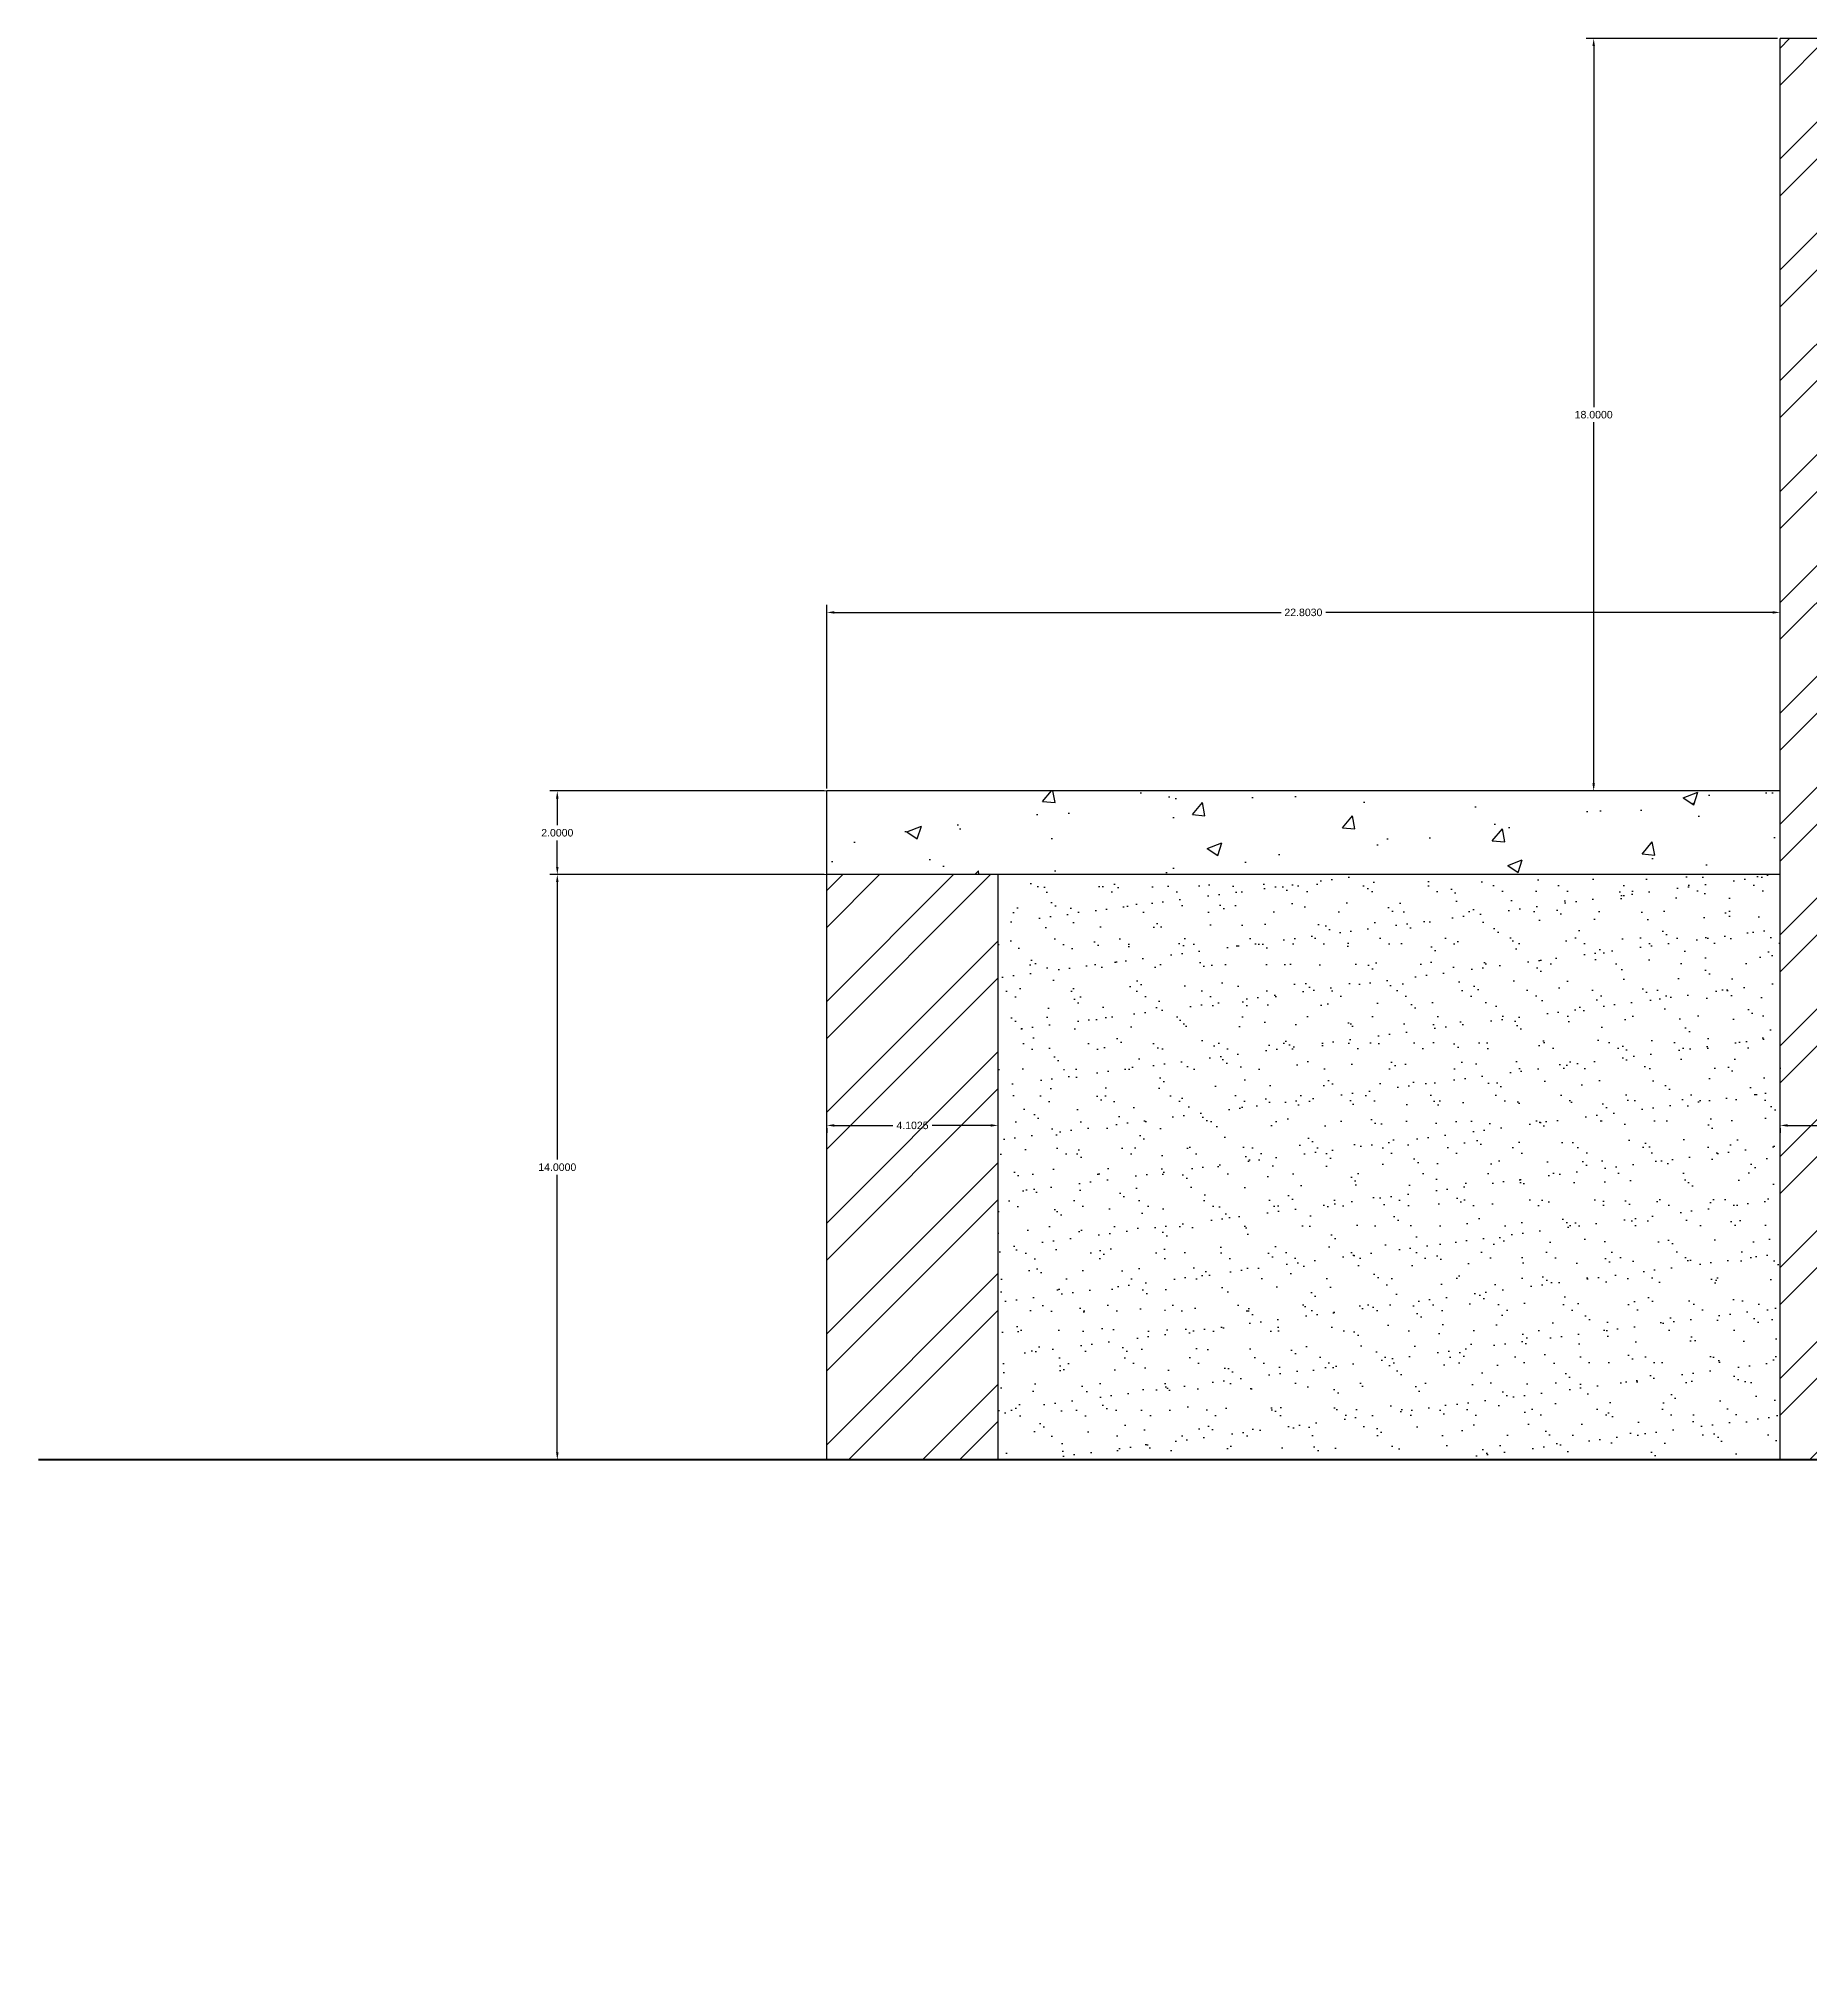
# Model space of a CAD drawing. Header units: inches. Extents: x 438 to 4290, y 203 to 1969.
# Drawn here: x 1636.32 to 1678.69, y 1584.87 to 1630.87 of the extents above; entities that cross this region are included whole.
import ezdxf

# ---------------------------------------------------------------- set-up
doc = ezdxf.new("R2010")
doc.units = ezdxf.units.IN
doc.styles.get("Standard").update_dxf_attribs({"font": 'arial.ttf'})
doc.dimstyles.get("Standard").update_dxf_attribs({"dimtxt": 0.18, "dimasz": 0.18, "dimexe": 0.18, "dimexo": 0.0625, "dimgap": 0.09, "dimtad": 0, "dimtih": 1, "dimtoh": 1, "dimdec": 4, "dimzin": 0, "dimdsep": 46, "dimtxsty": 'Standard', "dimcen": 0.09, "dimadec": 0, "dimazin": 0, "dimtfac": 1, "dimtdec": 4, "dimtofl": 0, "dimtmove": 0, "dimatfit": 3, "dimfxl": 1, "dimtolj": 1, "dimtzin": 0, "dimarcsym": 0})

# ---------------------------------------------------------------- blocks, each defined once
blk = doc.blocks.new('*D91')
at = {"color": 0, "lineweight": -2, "transparency": 16777216}
for p, q in [((1655.114, 1610.866), (1648.551, 1610.866)), ((1648.731, 1610.686), (1648.731, 1604.048)), ((1648.731, 1597.046), (1648.731, 1603.684)), ((1655.114, 1596.866), (1648.551, 1596.866))]:
    blk.add_line(p, q, dxfattribs=at)
at = {"color": 0, "transparency": 16777216}
for points in [[(1648.701, 1610.686), (1648.761, 1610.686), (1648.731, 1610.866)], [(1648.701, 1597.046), (1648.761, 1597.046), (1648.731, 1596.866)]]:
    blk.add_solid(points, dxfattribs=at)
at = {"layer": 'Defpoints', "color": 0, "transparency": 16777216}
for p in [(1655.177, 1610.866), (1648.731, 1596.866), (1655.177, 1596.866)]:
    blk.add_point(p, dxfattribs=at)
at = {"color": 0, "lineweight": 9, "transparency": 16777216, "insert": (1648.731, 1603.866), "char_height": 0.18, "attachment_point": 5}
blk.add_mtext('\\A1;14.0000', dxfattribs=at)
blk = doc.blocks.new('*D92')
at = {"color": 0, "lineweight": -2, "transparency": 16777216}
for p, q in [((1655.177, 1612.929), (1655.177, 1617.317)), ((1655.357, 1617.137), (1666.044, 1617.137)), ((1677.8, 1617.137), (1667.113, 1617.137)), ((1677.98, 1612.929), (1677.98, 1617.317))]:
    blk.add_line(p, q, dxfattribs=at)
at = {"color": 0, "transparency": 16777216}
for points in [[(1655.357, 1617.167), (1655.357, 1617.107), (1655.177, 1617.137)], [(1677.8, 1617.167), (1677.8, 1617.107), (1677.98, 1617.137)]]:
    blk.add_solid(points, dxfattribs=at)
at = {"layer": 'Defpoints', "color": 0, "transparency": 16777216}
for p in [(1677.98, 1617.137), (1655.177, 1612.866), (1677.98, 1612.866)]:
    blk.add_point(p, dxfattribs=at)
at = {"color": 0, "lineweight": 9, "transparency": 16777216, "insert": (1666.578, 1617.137), "char_height": 0.18, "attachment_point": 5}
blk.add_mtext('\\A1;22.8030', dxfattribs=at)
blk = doc.blocks.new('*D93')
at = {"color": 0, "lineweight": -2, "transparency": 16777216}
for p, q in [((1677.917, 1630.866), (1673.342, 1630.866)), ((1673.522, 1630.686), (1673.522, 1622.048)), ((1673.522, 1613.046), (1673.522, 1621.684)), ((1677.917, 1612.866), (1673.342, 1612.866))]:
    blk.add_line(p, q, dxfattribs=at)
at = {"color": 0, "transparency": 16777216}
for points in [[(1673.492, 1630.686), (1673.552, 1630.686), (1673.522, 1630.866)], [(1673.492, 1613.046), (1673.552, 1613.046), (1673.522, 1612.866)]]:
    blk.add_solid(points, dxfattribs=at)
at = {"layer": 'Defpoints', "color": 0, "transparency": 16777216}
for p in [(1677.98, 1630.866), (1673.522, 1612.866), (1677.98, 1612.866)]:
    blk.add_point(p, dxfattribs=at)
at = {"color": 0, "lineweight": 9, "transparency": 16777216, "insert": (1673.522, 1621.866), "char_height": 0.18, "attachment_point": 5}
blk.add_mtext('\\A1;18.0000', dxfattribs=at)
blk = doc.blocks.new('*D94')
at = {"color": 0, "lineweight": -2, "transparency": 16777216}
for p, q in [((1655.114, 1612.866), (1648.551, 1612.866)), ((1648.731, 1612.686), (1648.731, 1612.048)), ((1648.731, 1611.046), (1648.731, 1611.684)), ((1655.114, 1610.866), (1648.551, 1610.866))]:
    blk.add_line(p, q, dxfattribs=at)
at = {"color": 0, "transparency": 16777216}
for points in [[(1648.701, 1612.686), (1648.761, 1612.686), (1648.731, 1612.866)], [(1648.701, 1611.046), (1648.761, 1611.046), (1648.731, 1610.866)]]:
    blk.add_solid(points, dxfattribs=at)
at = {"layer": 'Defpoints', "color": 0, "transparency": 16777216}
for p in [(1655.177, 1612.866), (1648.731, 1610.866), (1655.177, 1610.866)]:
    blk.add_point(p, dxfattribs=at)
at = {"color": 0, "lineweight": 9, "transparency": 16777216, "insert": (1648.731, 1611.866), "char_height": 0.18, "attachment_point": 5}
blk.add_mtext('\\A1;2.0000', dxfattribs=at)
blk = doc.blocks.new('*D112')
at = {"color": 0, "lineweight": -2, "transparency": 16777216}
for p, q in [((1659.28, 1604.929), (1659.28, 1605.046)), ((1655.177, 1604.804), (1655.177, 1604.686)), ((1655.357, 1604.866), (1656.76, 1604.866)), ((1659.1, 1604.866), (1657.696, 1604.866))]:
    blk.add_line(p, q, dxfattribs=at)
at = {"color": 0, "transparency": 16777216}
for points in [[(1655.357, 1604.896), (1655.357, 1604.836), (1655.177, 1604.866)], [(1659.1, 1604.896), (1659.1, 1604.836), (1659.28, 1604.866)]]:
    blk.add_solid(points, dxfattribs=at)
at = {"layer": 'Defpoints', "color": 0, "transparency": 16777216}
for p in [(1655.177, 1604.866), (1659.28, 1604.866), (1659.28, 1604.866)]:
    blk.add_point(p, dxfattribs=at)
at = {"color": 0, "lineweight": 9, "transparency": 16777216, "insert": (1657.228, 1604.866), "char_height": 0.18, "attachment_point": 5}
blk.add_mtext('\\A1;4.1025', dxfattribs=at)
blk = doc.blocks.new('*D95')
at = {"color": 0, "lineweight": -2, "transparency": 16777216}
for p, q in [((1682.977, 1604.929), (1682.977, 1605.046)), ((1677.98, 1604.804), (1677.98, 1604.686)), ((1678.16, 1604.866), (1680.029, 1604.866)), ((1682.797, 1604.866), (1680.928, 1604.866))]:
    blk.add_line(p, q, dxfattribs=at)
at = {"color": 0, "transparency": 16777216}
for points in [[(1678.16, 1604.896), (1678.16, 1604.836), (1677.98, 1604.866)], [(1682.797, 1604.896), (1682.797, 1604.836), (1682.977, 1604.866)]]:
    blk.add_solid(points, dxfattribs=at)
at = {"layer": 'Defpoints', "color": 0, "transparency": 16777216}
for p in [(1677.98, 1604.866), (1682.977, 1604.866), (1682.977, 1604.866)]:
    blk.add_point(p, dxfattribs=at)
at = {"color": 0, "lineweight": 9, "transparency": 16777216, "insert": (1680.479, 1604.866), "char_height": 0.18, "attachment_point": 5}
blk.add_mtext('\\A1;4.9971', dxfattribs=at)

msp = doc.modelspace()

# ---------------------------------------------------------------- hatches: boundary and pattern name
at = {"true_color": 0x939598}
h = msp.add_hatch(dxfattribs=at)
h.set_pattern_fill('ANSI32', color=252, scale=5)
h.set_pattern_definition([(45, (-4291.029, 4915.887), (-1.3258252, 1.3258252), []), (45, (-4290.1451, 4915.887), (-1.3258252, 1.3258252), [])])
h.paths.add_polyline_path([(1659.2795, 1610.86612), (1655.17697, 1610.86612), (1655.17697, 1596.86612), (1659.2795, 1596.86612)])
h.paths.add_polyline_path([(1682.97703, 1630.86612), (1677.97998, 1630.86612), (1677.97998, 1596.86612), (1682.97703, 1596.86612)])
h.paths.add_polyline_path([(1695.12898, 1610.86612), (1691.12898, 1610.86612), (1691.12898, 1596.86612), (1691.12898, 1584.86612), (1695.12898, 1584.86612)])
h = msp.add_hatch(dxfattribs=at)
h.set_pattern_fill('AR-CONC', color=252, scale=0.5)
h.set_pattern_definition([(50, (-4291.029, 4915.887), (3.5863009, -0.3137607), [0.375, -4.125]), (355, (-4291.029, 4915.887), (-0.6937567, 3.7609607), [0.3, -3.3]), (100.451444, (-4290.73, 4915.8608), (2.8925442, 3.4472), [0.318701, -3.5057106]), (46.1842, (-4291.029, 4916.887), (5.3362067, -0.8275964), [0.5625, -6.1875]), (96.635635, (-4290.5843, 4916.818), (4.6733097, 4.870593), [0.4780517, -5.258569]), (351.18416, (-4291.029, 4916.887), (4.6733097, 4.870593), [0.45, -4.95]), (21, (-4290.529, 4916.637), (2.9845353, -2.0130945), [0.375, -4.125]), (326, (-4290.529, 4916.637), (1.2165767, 3.6257502), [0.3, -3.3]), (71.451445, (-4290.2803, 4916.4692), (4.2011119, 1.6126558), [0.318701, -3.5057106]), (37.5, (-4291.029, 4915.887), (0.06079928, 1.66446927), [0, -3.26, 0, -3.35, 0, -3.3125]), (7.5, (-4291.029, 4915.887), (1.3153477, 1.97205856), [0, -1.91, 0, -3.185, 0, -1.2625]), (327.5, (-4292.144, 4915.887), (2.66911218, -0.11277436), [0, -1.25, 0, -3.9, 0, -5.175]), (317.5, (-4292.644, 4915.887), (2.91593085, 0.5005249), [0, -1.625, 0, -2.59, 0, -3.675])])
h.paths.add_polyline_path([(1655.17697, 1612.86612), (1655.17697, 1610.86612), (1677.97998, 1610.86612), (1677.97998, 1612.86612)])
h.paths.add_polyline_path([(1682.97703, 1612.86612), (1682.97703, 1610.86612), (1695.12898, 1610.86612), (1695.12898, 1612.86612)])
h = msp.add_hatch(dxfattribs=at)
h.set_pattern_fill('AR-SAND', color=252, scale=0.5)
h.set_pattern_definition([(37.5, (-4291.029, 4915.88695), (-0.03149668, 0.963411885), [0, -0.76, 0, -0.85, 0, -0.8125]), (7.5, (-4291.029, 4915.887), (0.88488835, 1.41107303), [0, -0.41, 0, -0.685, 0, -0.2625]), (327.5, (-4291.644, 4915.88695), (1.55707093, 0.00282953), [0, -0.25, 0, -0.9, 0, -1.175]), (317.5, (-4291.644, 4915.887), (1.5030633, 0.43883778), [0, -0.125, 0, -0.59, 0, -0.675])])
h.paths.add_polyline_path([(1659.2795, 1610.86612), (1659.2795, 1596.86612), (1677.97998, 1596.86612), (1677.97998, 1610.86612)])
h.paths.add_polyline_path([(1691.12898, 1610.86612), (1682.97703, 1610.86612), (1682.97703, 1596.86612), (1691.12898, 1596.86612)])

# ---------------------------------------------------------------- linework, layer by layer
for p, q in [((1677.97998, 1596.86612), (1677.97998, 1630.86612)), ((1682.97703, 1630.86612), (1677.97998, 1630.86612)), ((1655.17697, 1596.86612), (1655.17697, 1612.86612)), ((1677.97998, 1612.86612), (1655.17697, 1612.86612)), ((1677.97998, 1610.86612), (1655.17697, 1610.86612)), ((1659.2795, 1596.86612), (1659.2795, 1610.86612))]:
    msp.add_line(p, q)
at = {"lineweight": 9}
for p, q in [((1655.17697, 1612.86612), (1648.98561, 1612.86612)), ((1655.17697, 1610.86612), (1648.98561, 1610.86612))]:
    msp.add_line(p, q, dxfattribs=at)
at = {"lineweight": 50}
msp.add_line((1691.12898, 1596.86612), (1636.32015, 1596.86612), dxfattribs=at)

# ---------------------------------------------------------------- dimensions: what is measured, and where the dimension line sits
at = {"lineweight": 9}
for p1, p2, distance, picture, middle in [((1677.97998, 1630.86612), (1677.97998, 1612.86612), -4.45777, '*D93', (1673.52221, 1621.86612)), ((1655.17697, 1604.86612), (1659.2795, 1604.86612), 0, '*D112', (1657.22823, 1604.86612)), ((1677.979977, 1604.866122), (1682.977029, 1604.866122), 0, '*D95', (1680.478503, 1604.866122))]:
    dim = msp.add_aligned_dim(p1=p1, p2=p2, distance=distance, dimstyle='Standard', dxfattribs=at)
    dim.commit()
    dim.dimension.update_dxf_attribs({"geometry": picture, "text_midpoint": middle})
dim = msp.add_linear_dim(base=(1677.97998, 1617.13719), p1=(1655.17697, 1612.86612), p2=(1677.97998, 1612.86612), dimstyle='Standard', dxfattribs=at)
dim.commit()
dim.dimension.update_dxf_attribs({"geometry": '*D92', "text_midpoint": (1666.57847, 1617.13719)})
for base, p1, p2, picture, middle in [((1648.73094, 1610.86612), (1655.17697, 1612.86612), (1655.17697, 1610.86612), '*D94', (1648.73094, 1611.86612)), ((1648.73094, 1596.86612), (1655.17697, 1610.86612), (1655.17697, 1596.86612), '*D91', (1648.73094, 1603.86612))]:
    dim = msp.add_linear_dim(base=base, p1=p1, p2=p2, angle=90, dimstyle='Standard', dxfattribs=at)
    dim.commit()
    dim.dimension.update_dxf_attribs({"geometry": picture, "text_midpoint": middle})

doc.saveas('drawing.dxf')
